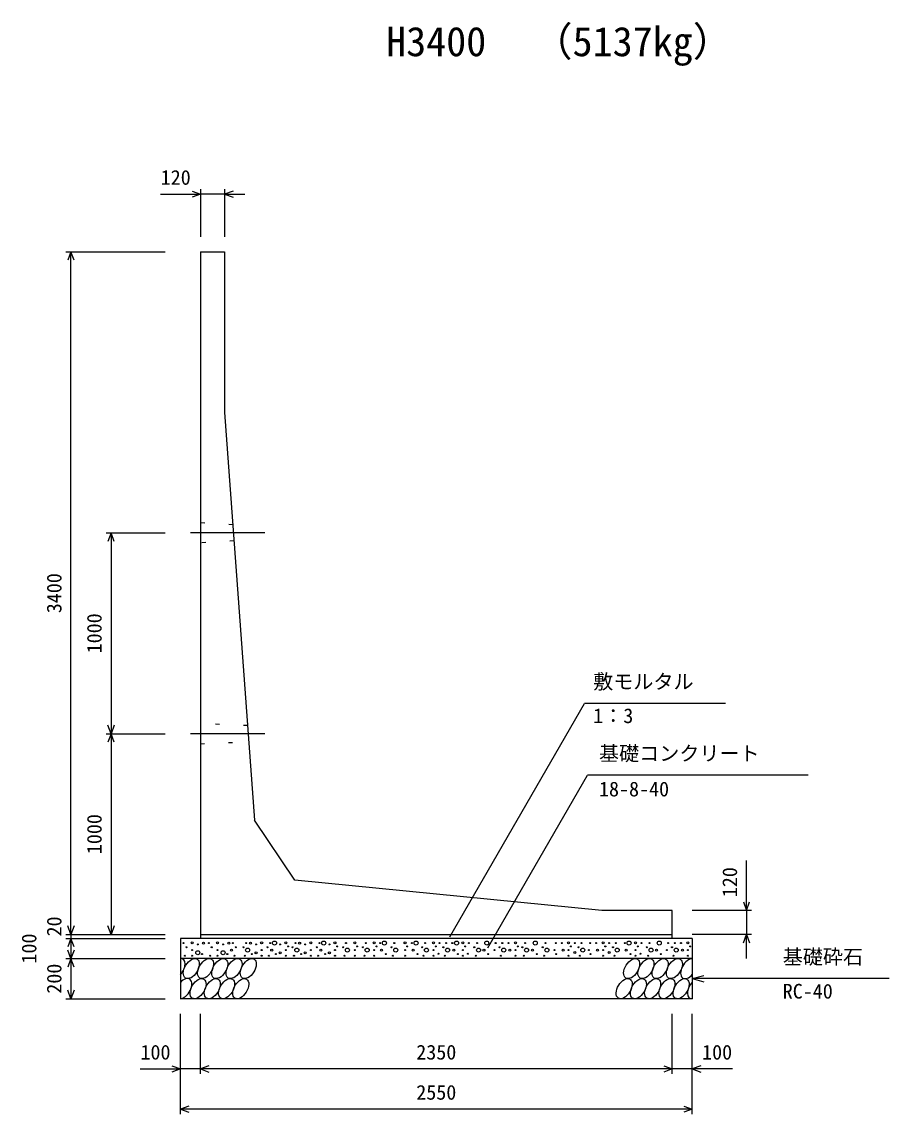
# Model space of a CAD drawing. Units: millimetres, scale not verified. Extents: x -67200 to 67200, y -23760 to 23760.
# Drawn here: x 23623 to 27942, y -13601 to -8160 of the extents above; entities that cross this region are included whole.
import ezdxf
from ezdxf.enums import TextEntityAlignment as Align

# ---------------------------------------------------------------- set-up
doc = ezdxf.new("R2010")
doc.units = ezdxf.units.MM
doc.header["$LTSCALE"] = 80
doc.linetypes.add('CHAIN1', pattern=[8, 5, -1, 1, -1])
doc.linetypes.add('DOTTED', pattern=[1.75, 0.25, -1.5])
for name, color, linetype, lineweight in [('0-0_CENTER', 7, 'CHAIN1', 25), ('0-1_DIM', 7, 'Continuous', 25), ('0-3_HATCH', 6, 'Continuous', 25), ('0-6_OUTLINE', 1, 'Continuous', 25), ('0-7_OUTLINE2', 4, 'DOTTED', 25), ('0-8_TXT', 7, 'Continuous', 25)]:
    doc.layers.add(name, color=color, linetype=linetype, lineweight=lineweight)
doc.styles.add('ＭＳ ゴシック', font='')
doc.styles.get('ＭＳ ゴシック').set_extended_font_data('MS Gothic')

msp = doc.modelspace()

# ---------------------------------------------------------------- linework, layer by layer
at = {"layer": '0-0_CENTER'}
for p, q in [((24832.08, -10705.79), (24462.89, -10705.79)), ((24832.08, -11705.79), (24462.89, -11705.79))]:
    msp.add_line(p, q, dxfattribs=at)
at = {"layer": '0-1_DIM'}
for p, q in [((24313.13, -9018.9), (24512.68, -9018.9)), ((24512.68, -8993.9), (24512.68, -9230.79)), ((24632.68, -9018.9), (24512.68, -9018.9)), ((24632.68, -8993.9), (24632.68, -9230.79)), ((24632.68, -9018.9), (24732.68, -9018.9)), ((23841.96, -9305.79), (24336.96, -9305.79)), ((23866.96, -12705.79), (23866.96, -9305.79)), ((24041.96, -10705.79), (24336.96, -10705.79)), ((24066.96, -10705.79), (24066.96, -11705.79)), ((25754.1, -12717.69), (26425.37, -11555.01)), ((27127.78, -11555.01), (26425.37, -11555.01)), ((24041.96, -11705.79), (24336.96, -11705.79)), ((24066.96, -11705.79), (24066.96, -12705.79)), ((25943.58, -12772.08), (26439.85, -11912.52)), ((27539.39, -11912.52), (26439.85, -11912.52)), ((27231.96, -12585.79), (27231.96, -12338.1)), ((27256.96, -12585.79), (26961.96, -12585.79)), ((27231.96, -12585.79), (27231.96, -12705.79)), ((23841.96, -12705.79), (24336.96, -12705.79)), ((23841.96, -12725.79), (24336.96, -12725.79)), ((23866.96, -12705.79), (23866.96, -12725.79)), ((23866.96, -12725.79), (23866.96, -12825.79)), ((27256.96, -12705.79), (26961.96, -12705.79)), ((27231.96, -12825.79), (27231.96, -12705.79)), ((23841.96, -12825.79), (24336.96, -12825.79)), ((23866.96, -12825.79), (23866.96, -13025.79)), ((26961.96, -12925.79), (27019.92, -12910.26)), ((27942.28, -12925.79), (26961.96, -12925.79)), ((26961.96, -12925.79), (27019.92, -12941.32)), ((23841.96, -13025.79), (24336.96, -13025.79)), ((24411.96, -13600.79), (24411.96, -13100.79)), ((24511.96, -13400.79), (24511.96, -13100.79)), ((26861.96, -13400.79), (26861.96, -13100.79)), ((26861.96, -13400.79), (26861.96, -13100.79)), ((26961.96, -13600.79), (26961.96, -13100.79)), ((24212.42, -13375.79), (24411.96, -13375.79)), ((24511.96, -13375.79), (24411.96, -13375.79)), ((26861.96, -13375.79), (24511.96, -13375.79)), ((26961.96, -13375.79), (26861.96, -13375.79)), ((27161.51, -13375.79), (26961.96, -13375.79)), ((26961.96, -13575.79), (24411.96, -13575.79))]:
    msp.add_line(p, q, dxfattribs=at)
for points in [[(24470.39, -9003.51), (24512.68, -9018.9), (24470.39, -9034.29)], [(24674.96, -9003.51), (24632.68, -9018.9), (24674.96, -9034.29)], [(23882.36, -9348.08), (23866.96, -9305.79), (23851.57, -9348.08)], [(24082.36, -10748.08), (24066.96, -10705.79), (24051.57, -10748.08)], [(24082.36, -11663.51), (24066.96, -11705.79), (24051.57, -11663.51)], [(24082.36, -11748.08), (24066.96, -11705.79), (24051.57, -11748.08)], [(27216.57, -12543.51), (27231.96, -12585.79), (27247.36, -12543.51)], [(23882.36, -12663.51), (23866.96, -12705.79), (23851.57, -12663.51)], [(24082.36, -12663.51), (24066.96, -12705.79), (24051.57, -12663.51)], [(23882.36, -12768.08), (23866.96, -12725.79), (23851.57, -12768.08)], [(27216.57, -12748.08), (27231.96, -12705.79), (27247.36, -12748.08)], [(23882.36, -12783.51), (23866.96, -12825.79), (23851.57, -12783.51)], [(23882.36, -12868.08), (23866.96, -12825.79), (23851.57, -12868.08)], [(23882.36, -12983.51), (23866.96, -13025.79), (23851.57, -12983.51)], [(24369.68, -13360.4), (24411.96, -13375.79), (24369.68, -13391.18)], [(24554.25, -13360.4), (24511.96, -13375.79), (24554.25, -13391.18)], [(26819.68, -13360.4), (26861.96, -13375.79), (26819.68, -13391.18)], [(27004.25, -13360.4), (26961.96, -13375.79), (27004.25, -13391.18)], [(24454.25, -13560.4), (24411.96, -13575.79), (24454.25, -13591.18)], [(26919.68, -13560.4), (26961.96, -13575.79), (26919.68, -13591.18)]]:
    msp.add_lwpolyline(points, dxfattribs=at)
at = {"layer": '0-3_HATCH'}
for centre, radius in [((24427.93, -12748.62), 2.5), ((24441.95, -12769.63), 2.5), ((24470.83, -12747.74), 5), ((24470.83, -12783.63), 2.5), ((24498.87, -12755.62), 2.5), ((24526.9, -12748.62), 5), ((24554.04, -12748.62), 2.5), ((24568.06, -12769.63), 2.5), ((24596.93, -12747.74), 5), ((24596.93, -12783.63), 2.5), ((24624.97, -12755.62), 2.5), ((24653.01, -12748.62), 5), ((24667.03, -12783.63), 5), ((24674.04, -12748.62), 2.5), ((24688.06, -12769.63), 2.5), ((24725.87, -12769.63), 2.5), ((24746.9, -12783.63), 10), ((24739.89, -12748.62), 2.5), ((24760.92, -12748.62), 5), ((24788.96, -12755.62), 2.5), ((24817, -12747.74), 5), ((24817, -12783.63), 2.5), ((24845.87, -12769.63), 2.5), ((24859.89, -12748.62), 2.5), ((24866.9, -12783.63), 5), ((24880.92, -12748.62), 10), ((24908.96, -12755.62), 2.5), ((24937, -12747.74), 5), ((24937, -12783.63), 2.5), ((24948.34, -12765.31), 2.5), ((24971.1, -12769.63), 2.5), ((24992.13, -12783.63), 10), ((24985.12, -12748.62), 2.5), ((25006.15, -12748.62), 5), ((25034.18, -12755.62), 2.5), ((25062.22, -12747.74), 5), ((25062.22, -12783.63), 2.5), ((25091.1, -12769.63), 2.5), ((25105.12, -12748.62), 2.5), ((25112.13, -12783.63), 5), ((25126.15, -12748.62), 10), ((25154.18, -12755.62), 2.5), ((25182.22, -12747.74), 5), ((25182.22, -12783.63), 2.5), ((25193.56, -12765.31), 2.5), ((25223.02, -12769.63), 2.5), ((25244.05, -12783.63), 10), ((25237.04, -12748.62), 2.5), ((25280.66, -12747.74), 5), ((25280.66, -12783.63), 2.5), ((25292, -12765.31), 2.5), ((25321.46, -12769.63), 2.5), ((25342.49, -12783.63), 10), ((25335.48, -12748.62), 2.5), ((25377.65, -12747.74), 5), ((25377.65, -12783.63), 2.5), ((25388.99, -12765.31), 2.5), ((25407.35, -12748.62), 2.5), ((25414.36, -12783.63), 5), ((25428.38, -12748.62), 10), ((25463.73, -12769.63), 2.5), ((25484.76, -12783.63), 10), ((25477.75, -12748.62), 2.5), ((25531.04, -12747.74), 5), ((25531.04, -12783.63), 2.5), ((25542.38, -12765.31), 2.5), ((25565.01, -12748.62), 2.5), ((25572.02, -12783.63), 5), ((25586.04, -12748.62), 10), ((25616.71, -12769.63), 2.5), ((25637.74, -12783.63), 10), ((25630.73, -12748.62), 2.5), ((25672.9, -12747.74), 5), ((25672.9, -12783.63), 2.5), ((25684.24, -12765.31), 2.5), ((25702.6, -12748.62), 2.5), ((25721.83, -12769.63), 2.5), ((25742.86, -12783.63), 10), ((25735.85, -12748.62), 2.5), ((25766.64, -12748.62), 2.5), ((25773.65, -12783.63), 5), ((25787.67, -12748.62), 10), ((25819.43, -12747.74), 5), ((25819.43, -12783.63), 2.5), ((25830.77, -12765.31), 2.5), ((25849.13, -12748.62), 2.5), ((25876.13, -12769.63), 2.5), ((25897.16, -12783.63), 10), ((25890.14, -12748.62), 2.5), ((25924.28, -12783.63), 5), ((25938.3, -12748.62), 10), ((25975.96, -12783.63), 2.5), ((25982.39, -12748.62), 2.5), ((26001.63, -12769.63), 2.5), ((26022.66, -12783.63), 10), ((26015.64, -12748.62), 2.5), ((26046.43, -12748.62), 2.5), ((26053.44, -12783.63), 5), ((26080.84, -12747.74), 5), ((26080.84, -12783.63), 2.5), ((26092.18, -12765.31), 2.5), ((26115.3, -12769.63), 2.5), ((26136.33, -12783.63), 10), ((26129.32, -12748.62), 2.5), ((26165.93, -12783.63), 5), ((26179.95, -12748.62), 10), ((26216.57, -12769.63), 2.5), ((26237.6, -12783.63), 10), ((26230.59, -12748.62), 2.5), ((26275.62, -12783.63), 2.5), ((26282.06, -12748.62), 2.5), ((26311.43, -12748.62), 2.5), ((26318.44, -12783.63), 5), ((26345.83, -12747.74), 5), ((26345.83, -12783.63), 2.5), ((26357.17, -12765.31), 2.5), ((26376.14, -12748.62), 2.5), ((26395.35, -12769.63), 2.5), ((26416.38, -12783.63), 10), ((26409.37, -12748.62), 2.5), ((26447.11, -12783.63), 2.5), ((26453.54, -12748.62), 2.5), ((26482.91, -12748.62), 2.5), ((26489.93, -12783.63), 5), ((26517.32, -12747.74), 5), ((26517.32, -12783.63), 2.5), ((26528.66, -12765.31), 2.5), ((26547.63, -12748.62), 2.5), ((26566.84, -12769.63), 2.5), ((26587.87, -12783.63), 10), ((26580.86, -12748.62), 2.5), ((26625.76, -12748.62), 2.5), ((26632.78, -12783.63), 5), ((26646.8, -12748.62), 10), ((26678.56, -12747.74), 5), ((26678.56, -12783.63), 2.5), ((26689.9, -12765.31), 2.5), ((26708.26, -12748.62), 2.5), ((26735.25, -12769.63), 2.5), ((26756.28, -12783.63), 10), ((26749.27, -12748.62), 2.5), ((26783.41, -12783.63), 5), ((26797.43, -12748.62), 10), ((26835.08, -12783.63), 2.5), ((26841.52, -12748.62), 2.5), ((26860.75, -12769.63), 2.5), ((26881.78, -12783.63), 10), ((26874.77, -12748.62), 2.5), ((26905.56, -12748.62), 2.5), ((26912.57, -12783.63), 5), ((26939.96, -12747.74), 5), ((26939.96, -12783.63), 2.5), ((26951.3, -12765.31), 2.5), ((24434.94, -12811.65), 2.5), ((24470.83, -12811.65), 2.5), ((24498.87, -12796.77), 10), ((24519.89, -12803.77), 2.5), ((24561.05, -12811.65), 2.5), ((24596.93, -12811.65), 2.5), ((24624.97, -12796.77), 10), ((24646, -12803.77), 2.5), ((24681.05, -12811.65), 2.5), ((24732.88, -12811.65), 2.5), ((24767.93, -12803.77), 2.5), ((24788.96, -12796.77), 5), ((24817, -12811.65), 2.5), ((24852.88, -12811.65), 2.5), ((24887.93, -12803.77), 2.5), ((24908.96, -12796.77), 5), ((24937, -12811.65), 2.5), ((24978.11, -12811.65), 2.5), ((25013.15, -12803.77), 2.5), ((25034.18, -12796.77), 5), ((25062.22, -12811.65), 2.5), ((25098.11, -12811.65), 2.5), ((25133.15, -12803.77), 2.5), ((25154.18, -12796.77), 5), ((25182.22, -12811.65), 2.5), ((25230.03, -12811.65), 2.5), ((25280.66, -12811.65), 2.5), ((25328.47, -12811.65), 2.5), ((25377.65, -12811.65), 2.5), ((25435.39, -12803.77), 2.5), ((25470.74, -12811.65), 2.5), ((25531.04, -12811.65), 2.5), ((25593.05, -12803.77), 2.5), ((25623.72, -12811.65), 2.5), ((25672.9, -12811.65), 2.5), ((25697.56, -12801.98), 2.5), ((25728.84, -12811.65), 2.5), ((25794.68, -12803.77), 2.5), ((25819.43, -12811.65), 2.5), ((25844.09, -12801.98), 2.5), ((25883.14, -12811.65), 2.5), ((25945.31, -12803.77), 2.5), ((26008.64, -12811.65), 2.5), ((26080.84, -12811.65), 2.5), ((26122.31, -12811.65), 2.5), ((26186.96, -12803.77), 2.5), ((26223.58, -12811.65), 2.5), ((26283.97, -12803.77), 2.5), ((26345.83, -12811.65), 2.5), ((26376.31, -12795.92), 5), ((26402.36, -12811.65), 2.5), ((26455.45, -12803.77), 2.5), ((26517.32, -12811.65), 2.5), ((26547.8, -12795.92), 5), ((26573.85, -12811.65), 2.5), ((26653.8, -12803.77), 2.5), ((26678.56, -12811.65), 2.5), ((26703.22, -12801.98), 2.5), ((26742.26, -12811.65), 2.5), ((26804.44, -12803.77), 2.5), ((26867.76, -12811.65), 2.5), ((26939.96, -12811.65), 2.5)]:
    msp.add_circle(centre, radius, dxfattribs=at)
for centre, start_param, end_param in [((24395.48, -12875.81), 4.385593, 6.6745444), ((26943.49, -12875.81), 0.3357715, 4.4411806), ((24429.24, -12975.79), 3.5111464, 7.548991), ((26977.25, -12975.79), 1.2110787, 3.5658734)]:
    msp.add_ellipse(centre, major_axis=(29.09, 47.08), ratio=0.5792, start_param=start_param, end_param=end_param, dxfattribs=at)
for centre in [(24466.42, -12875.81), (24537.37, -12875.81), (24608.31, -12875.81), (24679.26, -12875.81), (24750.2, -12875.81), (26659.71, -12875.81), (26730.65, -12875.81), (26801.6, -12875.81), (26872.54, -12875.81), (24500.18, -12975.79), (24571.13, -12975.79), (24642.07, -12975.79), (24713.02, -12975.79), (26622.52, -12975.79), (26693.47, -12975.79), (26764.41, -12975.79), (26835.36, -12975.79), (26906.3, -12975.79)]:
    msp.add_ellipse(centre, major_axis=(29.09, 47.08), ratio=0.5792, dxfattribs=at)
at = {"layer": '0-6_OUTLINE'}
for p, q in [((24511.96, -9305.79), (24631.96, -9305.79)), ((24511.96, -9305.79), (24511.96, -12725.79)), ((24631.96, -9305.79), (24631.96, -10105.79)), ((24631.96, -10105.79), (24781.96, -12135.79)), ((24981.96, -12435.79), (24781.96, -12135.79)), ((26511.96, -12585.79), (24981.96, -12435.79)), ((26861.96, -12585.79), (26511.96, -12585.79)), ((26861.96, -12725.79), (26861.96, -12585.79)), ((24511.96, -12705.79), (26861.96, -12705.79)), ((26961.96, -12725.79), (26961.96, -13025.79)), ((26961.96, -12825.79), (24411.96, -12825.79)), ((26961.96, -13025.79), (24411.96, -13025.79))]:
    msp.add_line(p, q, dxfattribs=at)
msp.add_lwpolyline([(26961.96, -12725.79), (24411.96, -12725.79), (24411.96, -13025.79)], dxfattribs=at)
at = {"layer": '0-7_OUTLINE2'}
for p, q in [((24673.34, -10665.79), (24511.96, -10655.2)), ((24679.25, -10745.79), (24511.96, -10755.79)), ((24747.24, -11665.79), (24511.96, -11655.79)), ((24511.96, -11755.79), (24753.15, -11745.79))]:
    msp.add_line(p, q, dxfattribs=at)

# ---------------------------------------------------------------- texts
at = {"layer": '0-1_DIM', "style": 'ＭＳ ゴシック'}
for s, p in [('120', (24314.04, -8993.9)), ('敷モルタル', (26468.22, -11505.01)), ('1：3', (26468.22, -11675.13)), ('基礎コンクリート', (26497.1, -11862.52)), ('18-8-40', (26497.1, -12040.15)), ('基礎砕石', (27412.22, -12875.79)), ('RC-40', (27412.22, -13047.17)), ('100', (24213.32, -13350.79)), ('2350', (25586.96, -13350.79)), ('100', (27010.6, -13350.79)), ('2550', (25586.96, -13550.79))]:
    msp.add_text(s, height=73.31, dxfattribs=at).set_placement(p, align=Align.BOTTOM_LEFT)
for s, p in [('3400', (23841.96, -11105.79)), ('1000', (24041.96, -11305.79)), ('1000', (24041.96, -12305.79)), ('120', (27206.96, -12520.15)), ('20', (23841.96, -12715.73)), ('100', (23716.96, -12850.79)), ('200', (23841.96, -13000.79))]:
    msp.add_text(s, height=73.31, rotation=90, dxfattribs=at).set_placement(p, align=Align.BOTTOM_LEFT)
at = {"layer": '0-8_TXT', "style": 'ＭＳ ゴシック'}
for s, p in [('（5137kg）', (26165.58, -8375.55)), ('H3400', (25436.96, -8375.55))]:
    msp.add_text(s, height=146.6, dxfattribs=at).set_placement(p, align=Align.BOTTOM_LEFT)

doc.saveas('drawing.dxf')
